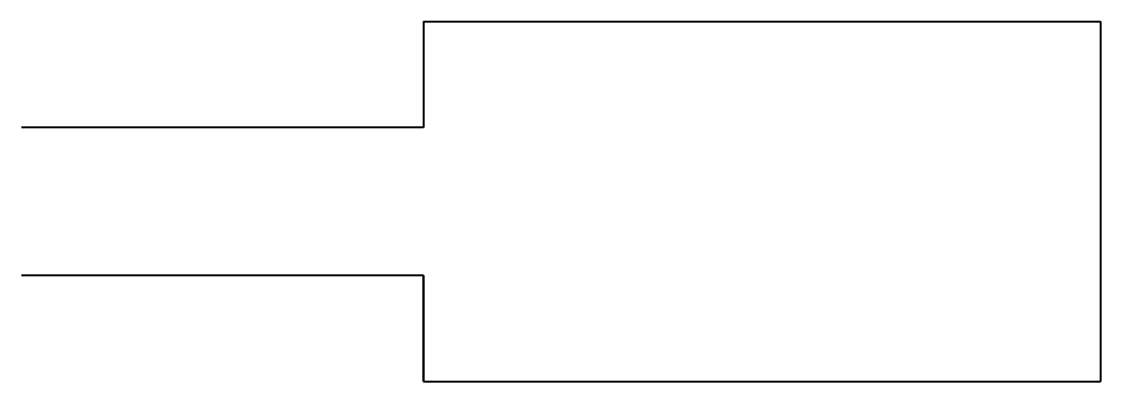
# Model space of a CAD drawing. Header units: inches. Extents: x 0 to 2.55, y 0.95 to 1.8.
import ezdxf

# ---------------------------------------------------------------- set-up
doc = ezdxf.new("R2010")
doc.units = ezdxf.units.IN
doc.header["$MEASUREMENT"] = 0
doc.layers.add('ModelSketch_Visible', color=7, linetype='Continuous', lineweight=40)

msp = doc.modelspace()

# ---------------------------------------------------------------- linework, layer by layer
at = {"layer": 'ModelSketch_Visible'}
for p, q in [((0.95, 1.8), (2.55, 1.8)), ((0.95, 1.8), (0.95, 1.55)), ((0.95, 1.8), (0.95, 1.55)), ((2.55, 1.8), (2.55, 0.95)), ((0.95, 1.55), (0, 1.55)), ((0.95, 1.2), (0, 1.2)), ((0.95, 1.2), (0.95, 0.95)), ((0.95, 0.95), (0.95, 1.2)), ((0.95, 0.95), (2.55, 0.95))]:
    msp.add_line(p, q, dxfattribs=at)

doc.saveas('drawing.dxf')
